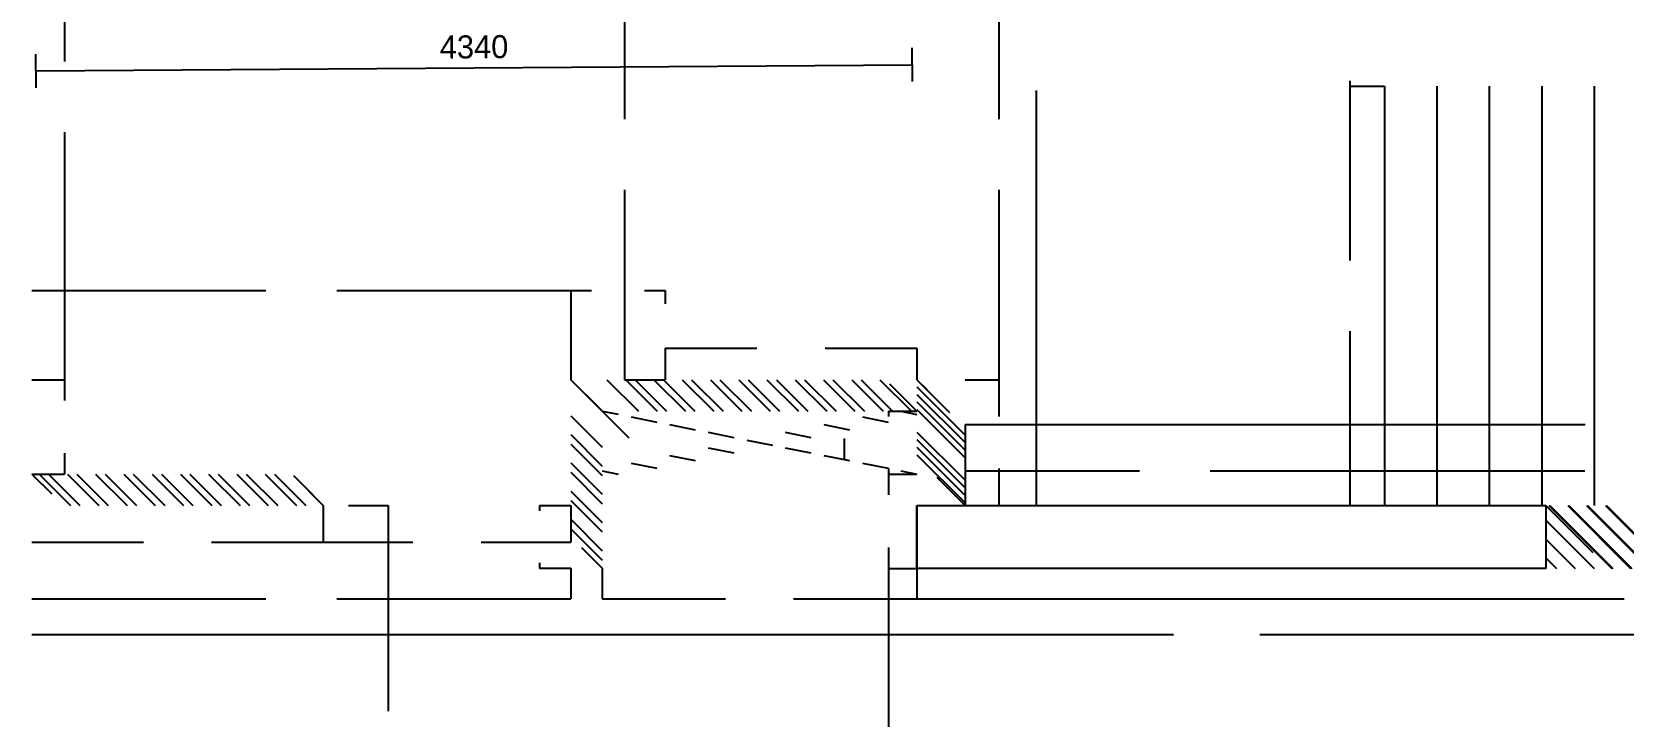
# Model space of a CAD drawing. Header units: metres. Extents: x -20.8 to 16.7, y -14.9 to 14.7.
# Drawn here: x -8.81 to -1.22, y -1.44 to 1.83 of the extents above; entities that cross this region are included whole.
import ezdxf
from ezdxf.enums import TextEntityAlignment as Align

# ---------------------------------------------------------------- set-up
doc = ezdxf.new("R2010")
doc.units = ezdxf.units.M
for name, color, linetype in [('CAD_DIM_TEXT', 3, 'Continuous'), ('CAD_DIM_WALL_TO_WALL', 1, 'Continuous'), ('CAD_PLAN_WALLS', 8, 'Continuous')]:
    doc.layers.add(name, color=color, linetype=linetype)

msp = doc.modelspace()

# ---------------------------------------------------------------- linework, layer by layer
at = {"layer": 'CAD_DIM_WALL_TO_WALL'}
for p, q in [((-4.6112, 1.5932), (-4.6123, 1.7532)), ((-8.7905, 1.5637), (-8.7917, 1.7237)), ((-8.7911, 1.6437), (-4.6117, 1.6732))]:
    msp.add_line(p, q, dxfattribs=at)
at = {"layer": 'CAD_PLAN_WALLS'}
for p, q in [((-8.6548, 2.8707), (-8.6548, 1.6892)), ((-5.9839, 2.3205), (-5.9839, 1.4141)), ((-4.1995, 2.3205), (-4.1995, 1.414)), ((-2.5241, 1.5961), (-2.5241, 1.5702)), ((-4.0215, 1.5501), (-4.0215, -0.4303)), ((-2.5241, 1.5703), (-2.5242, 0.7388)), ((-2.5242, 1.5702), (-2.3597, 1.5702)), ((-2.5242, 1.5702), (-2.3597, 1.5702)), ((-2.3597, 1.5702), (-2.3598, -0.4302)), ((-2.1097, 1.5702), (-2.1097, -0.4302)), ((-1.8596, 1.5702), (-1.8597, -0.4303)), ((-1.6096, 1.5702), (-1.6096, -0.4303)), ((-1.3595, 1.5702), (-1.3595, -0.4303)), ((-8.6548, 1.3515), (-8.6548, 0.17)), ((-5.9839, 1.0764), (-5.9839, 0.1699)), ((-4.1995, 1.0763), (-4.1995, 0.1699)), ((-8.8112, 0.5958), (-7.6947, 0.5958)), ((-7.357, 0.5958), (-6.2405, 0.5957)), ((-6.2406, 0.5958), (-6.2406, 0.17)), ((-6.2406, 0.5958), (-6.2406, 0.17)), ((-6.2406, 0.5957), (-6.142, 0.5957)), ((-5.8891, 0.5957), (-5.7904, 0.5957)), ((-5.7905, 0.5958), (-5.7905, 0.5318)), ((-2.5242, 0.4011), (-2.5242, -0.4303)), ((-5.7906, 0.3204), (-5.353, 0.3204)), ((-5.7905, 0.3205), (-5.7905, 0.17)), ((-5.0278, 0.3204), (-4.5902, 0.3204)), ((-4.5902, 0.3205), (-4.5902, 0.1699)), ((-8.8112, 0.1701), (-8.6548, 0.1701)), ((-8.8112, 0.1701), (-8.6548, 0.1701)), ((-8.6548, 0.1701), (-8.6548, 0.0714)), ((-6.2406, 0.17), (-6.053, -0.0176)), ((-6.2406, 0.17), (-6.1878, 0.1171)), ((-6.2406, 0.17), (-5.9632, -0.1074)), ((-6.2406, 0.17), (-6.0979, 0.0273)), ((-6.0683, 0.17), (-5.9183, 0.0199)), ((-5.984, 0.17), (-5.7905, 0.17)), ((-5.9785, 0.17), (-5.8285, 0.0199)), ((-5.9336, 0.17), (-5.7836, 0.0199)), ((-5.8438, 0.17), (-5.6937, 0.0199)), ((-5.7989, 0.17), (-5.6488, 0.0199)), ((-5.709, 0.17), (-5.559, 0.0199)), ((-5.6641, 0.17), (-5.5141, 0.0199)), ((-5.5743, 0.17), (-5.4243, 0.0199)), ((-5.5294, 0.17), (-5.3794, 0.0199)), ((-5.4396, 0.17), (-5.2895, 0.0199)), ((-5.3947, 0.17), (-5.2446, 0.0199)), ((-5.3048, 0.17), (-5.1548, 0.0199)), ((-5.2599, 0.17), (-5.1099, 0.0199)), ((-5.1701, 0.17), (-5.0201, 0.0199)), ((-5.1252, 0.17), (-4.9752, 0.0199)), ((-5.0354, 0.17), (-4.8853, 0.0199)), ((-4.9905, 0.17), (-4.8404, 0.0199)), ((-4.9006, 0.17), (-4.7506, 0.0199)), ((-4.8557, 0.17), (-4.7057, 0.0199)), ((-4.7659, 0.17), (-4.6159, 0.0199)), ((-4.5902, 0.1699), (-4.5414, 0.1211)), ((-4.5902, 0.1699), (-4.5055, 0.0852)), ((-4.5902, 0.1699), (-4.4695, 0.0492)), ((-4.5902, 0.1699), (-4.4336, 0.0133)), ((-4.3602, 0.1699), (-4.1995, 0.1699)), ((-4.3602, 0.1699), (-4.1995, 0.1699)), ((-4.1995, 0.17), (-4.1995, -0.0057)), ((-4.721, 0.1507), (-4.5902, 0.0199)), ((-4.5902, 0.1356), (-4.3602, -0.0945)), ((-4.5902, 0.0996), (-4.3602, -0.1304)), ((-6.0906, 0.0199), (-6.0147, 0.0048)), ((-4.7257, 0.02), (-4.7257, -0.006)), ((-4.7257, 0.0199), (-4.5902, 0.0199)), ((-4.6661, 0.0199), (-4.5902, 0.0047)), ((-4.6312, 0.0608), (-4.5902, 0.0199)), ((-4.5902, 0.0637), (-4.3602, -0.1663)), ((-4.5902, 0.0278), (-4.3602, -0.2023)), ((-6.2406, -0.0023), (-6.0906, -0.1523)), ((-5.9534, -0.0075), (-5.8308, -0.032)), ((-5.7695, -0.0443), (-5.6469, -0.0688)), ((-5.0339, -0.0443), (-4.9113, -0.0688)), ((-4.85, -0.0075), (-4.7274, -0.032)), ((-4.3602, -0.0436), (-4.3602, -0.4302)), ((-4.3602, -0.0437), (-1.4027, -0.0437)), ((-6.2406, -0.0921), (-6.0906, -0.2422)), ((-6.2406, -0.137), (-6.0906, -0.2871)), ((-5.5856, -0.0811), (-5.463, -0.1056)), ((-5.4017, -0.1178), (-5.2791, -0.1424)), ((-5.4017, -0.1178), (-5.2791, -0.1424)), ((-5.2178, -0.0811), (-5.0952, -0.1056)), ((-4.9367, -0.1103), (-4.9367, -0.2131)), ((-4.5903, -0.1519), (-4.3602, -0.3819)), ((-4.5903, -0.08), (-4.3602, -0.3101)), ((-4.5903, -0.1159), (-4.3602, -0.346)), ((-8.6548, -0.1814), (-8.6548, -0.2801)), ((-6.2406, -0.2269), (-6.0906, -0.3769)), ((-5.7695, -0.1914), (-5.6469, -0.2159)), ((-5.5856, -0.1546), (-5.463, -0.1791)), ((-5.2178, -0.1546), (-5.0952, -0.1792)), ((-5.0339, -0.1914), (-4.9113, -0.2159)), ((-4.5903, -0.1878), (-4.3602, -0.4178)), ((-8.8112, -0.2801), (-8.6548, -0.2801)), ((-8.8112, -0.2801), (-8.7162, -0.375)), ((-8.8112, -0.2801), (-8.7612, -0.3301)), ((-8.7765, -0.2801), (-8.6264, -0.4301)), ((-8.7315, -0.2801), (-8.5815, -0.4301)), ((-8.6417, -0.2801), (-8.4917, -0.4301)), ((-8.5968, -0.2801), (-8.4468, -0.4301)), ((-8.507, -0.2801), (-8.3569, -0.4301)), ((-8.4621, -0.2801), (-8.312, -0.4301)), ((-8.3722, -0.2801), (-8.2222, -0.4301)), ((-8.3273, -0.2801), (-8.1773, -0.4301)), ((-8.2375, -0.2801), (-8.0875, -0.4301)), ((-8.1926, -0.2801), (-8.0426, -0.4301)), ((-8.1028, -0.2801), (-7.9527, -0.4301)), ((-8.0578, -0.2801), (-7.9078, -0.4301)), ((-7.968, -0.2801), (-7.818, -0.4301)), ((-7.9231, -0.2801), (-7.7731, -0.4301)), ((-7.8333, -0.2801), (-7.6832, -0.4301)), ((-7.7884, -0.2801), (-7.6383, -0.4301)), ((-7.6985, -0.2801), (-7.5485, -0.4301)), ((-7.6536, -0.2801), (-7.5036, -0.4301)), ((-7.5638, -0.2872), (-7.4209, -0.4301)), ((-6.2406, -0.2718), (-6.0906, -0.4218)), ((-6.0906, -0.2649), (-6.0147, -0.2801)), ((-5.9534, -0.2282), (-5.8308, -0.2527)), ((-4.85, -0.2282), (-4.7274, -0.2527)), ((-4.7257, -0.2542), (-4.7257, -0.2802)), ((-4.7257, -0.2801), (-4.7257, -0.3788)), ((-4.7257, -0.2802), (-4.5903, -0.2802)), ((-4.7257, -0.2802), (-4.5903, -0.2802)), ((-4.6661, -0.265), (-4.5903, -0.2802)), ((-4.4948, -0.2956), (-4.3602, -0.4302)), ((-4.3603, -0.2647), (-3.5288, -0.2647)), ((-4.3602, -0.2647), (-4.3602, -0.4302)), ((-4.1995, -0.2546), (-4.1996, -0.4302)), ((-3.1911, -0.2647), (-2.3597, -0.2648)), ((-2.3598, -0.2647), (-2.3598, -0.4302)), ((-2.3598, -0.2647), (-2.3598, -0.4302)), ((-2.3598, -0.2648), (-1.4034, -0.2648)), ((-7.5189, -0.3321), (-7.4209, -0.4301)), ((-6.2406, -0.3616), (-6.0906, -0.5116)), ((-4.4589, -0.3315), (-4.3602, -0.4302)), ((-4.423, -0.3674), (-4.3602, -0.4302)), ((-7.4209, -0.4301), (-7.4209, -0.6058)), ((-7.4209, -0.4301), (-7.4209, -0.6058)), ((-7.3009, -0.4301), (-7.1121, -0.4301)), ((-7.1122, -0.4301), (-7.1122, -1.4115)), ((-6.3903, -0.4301), (-6.2406, -0.4301)), ((-6.3902, -0.4301), (-6.3902, -0.4561)), ((-6.2406, -0.4065), (-6.0906, -0.5565)), ((-6.2406, -0.4301), (-6.2406, -0.6058)), ((-4.5903, -0.4302), (-4.5903, -0.8759)), ((-4.5903, -0.4302), (-1.5896, -0.4303)), ((-4.5903, -0.7303), (-4.5903, -0.4302)), ((-4.387, -0.4034), (-4.3602, -0.4302)), ((-4.3602, -0.4302), (-4.1995, -0.4302)), ((-4.3602, -0.4302), (-4.0215, -0.4302)), ((-2.5242, -0.4302), (-2.3598, -0.4302)), ((-1.5896, -0.4303), (-1.5448, -0.4751)), ((-1.5896, -0.4303), (-1.455, -0.5649)), ((-1.5896, -0.4303), (-1.3651, -0.6547)), ((-1.5896, -0.4303), (-1.5896, -0.7303)), ((-1.5754, -0.4303), (-1.2753, -0.7303)), ((-1.5703, -0.4303), (-1.2703, -0.7303)), ((-1.4855, -0.4303), (-1.1855, -0.7303)), ((-1.4805, -0.4303), (-1.1804, -0.7303)), ((-1.3957, -0.4303), (-1.0957, -0.7303)), ((-1.3907, -0.4303), (-1.0906, -0.7303)), ((-1.3059, -0.4303), (-1.0058, -0.7303)), ((-1.3009, -0.4303), (-1.0008, -0.7303)), ((-6.2406, -0.4963), (-6.0906, -0.6464)), ((-1.5896, -0.5008), (-1.3601, -0.7303)), ((-8.8112, -0.6057), (-8.2786, -0.6057)), ((-7.9535, -0.6057), (-7.4208, -0.6057)), ((-7.4209, -0.6058), (-6.9933, -0.6058)), ((-6.6682, -0.6058), (-6.2406, -0.6058)), ((-6.2406, -0.5412), (-6.0906, -0.6913)), ((-1.5896, -0.5906), (-1.4499, -0.7303)), ((-6.1898, -0.6311), (-6.0906, -0.7302)), ((-6.1448, -0.676), (-6.0906, -0.7302)), ((-4.7257, -0.6316), (-4.7257, -0.7303)), ((-1.5896, -0.6804), (-1.5397, -0.7303)), ((-6.3903, -0.7302), (-6.2406, -0.7302)), ((-6.3902, -0.7043), (-6.3902, -0.7303)), ((-6.2406, -0.7302), (-6.2406, -0.8759)), ((-6.2406, -0.7302), (-6.2406, -0.8759)), ((-6.0906, -0.7302), (-6.0906, -0.8759)), ((-6.0906, -0.7302), (-6.0906, -0.8759)), ((-4.7257, -0.7302), (-4.7257, -1.5616)), ((-4.7257, -0.7303), (-4.5903, -0.7303)), ((-4.7257, -0.7303), (-4.5903, -0.7303)), ((-4.5903, -0.7303), (-4.5903, -0.8759)), ((-1.5896, -0.7303), (-4.5903, -0.7303)), ((-8.8112, -0.8757), (-7.6948, -0.8758)), ((-7.3571, -0.8758), (-6.2406, -0.8758)), ((-6.2906, -0.8758), (-6.2406, -0.8758)), ((-6.0907, -0.8758), (-5.503, -0.8758)), ((-6.0906, -0.8758), (-6.0406, -0.8758)), ((-5.1779, -0.8758), (-4.5902, -0.8758)), ((-4.5903, -0.8758), (-1.2169, -0.8759)), ((-8.8113, -1.0458), (-3.3663, -1.0459)), ((-2.9537, -1.0459), (2.4913, -1.0461))]:
    msp.add_line(p, q, dxfattribs=at)

# ---------------------------------------------------------------- texts
at = {"layer": 'CAD_DIM_TEXT'}
msp.add_text('4340', height=0.11, rotation=0.40426, dxfattribs=at).set_placement((-6.7021, 1.7585), align=Align.MIDDLE_CENTER)

doc.saveas('drawing.dxf')
